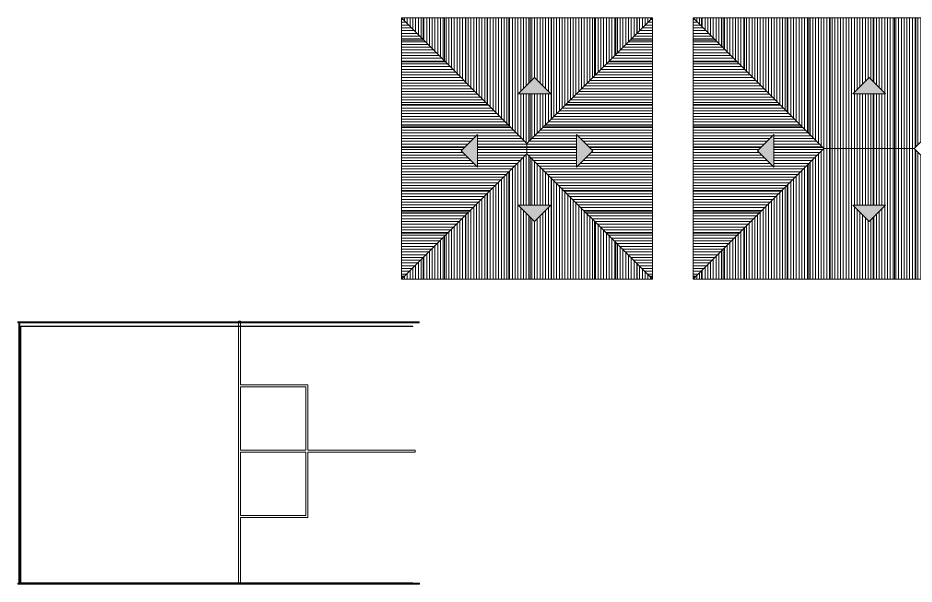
# Model space of a CAD drawing. Header units: inches. Extents: x 22 to 382261, y 22 to 371281.
# Drawn here: x 142047 to 164002, y 52508 to 66373 of the extents above; entities that cross this region are included whole.
import ezdxf

# ---------------------------------------------------------------- set-up
doc = ezdxf.new("R2010")
doc.units = ezdxf.units.IN
doc.header["$MEASUREMENT"] = 0
for name, color, linetype, lineweight in [('A-DETL-GENF', 92, 'Continuous', 9), ('A-DETL-THIN', 151, 'Continuous', 9), ('A-GLAZ-CURT', 52, 'Continuous', 9), ('A-ROOF', 132, 'Continuous', 9), ('A-ROOF-PATT', 132, 'Continuous', 9), ('Q-CASE', 31, 'Continuous', 9)]:
    doc.layers.add(name, color=color, linetype=linetype, lineweight=lineweight)
pattern_1 = [(90, (179271.16, 58474.37), (-525, 3e-14), [])]
pattern_2 = [(0, (179271.16, 58474.37), (0, 525), [])]

# ---------------------------------------------------------------- blocks, each defined once
blk = doc.blocks.new('Casework 25 - Casework 8-692442-02- FIRST FLOOR FURNITURE PLAN')
at = {"layer": 'Q-CASE'}
for p, q in [((8261, 5138), (8211, 5138)), ((8211, 5138), (8211, 5128)), ((8211, 5103), (8211, 5023)), ((8261, 5128), (8261, 5138)), ((8261, 5023), (8261, 5103)), ((2881, -1272), (2881, 5023)), ((2883, 5023), (2881, 5023)), ((2883, 5023), (12481, 5023)), ((2883, 5023), (2883, -1272)), ((12481, 5013), (2883, 5013)), ((8211, 5013), (8211, -1267)), ((8261, 3581), (8261, 5013)), ((12481, 5013), (12481, 5023)), ((9911, 3581), (8261, 3581)), ((8261, 1981), (8261, 3531)), ((8261, 3531), (9861, 3531)), ((9861, 3531), (9861, 1981)), ((9911, 1981), (9911, 3581)), ((9861, 1981), (8261, 1981)), ((12542, 1981), (9911, 1981)), ((12542, 1931), (12542, 1981)), ((8261, 381), (8261, 1931)), ((8261, 1931), (9861, 1931)), ((9861, 1931), (9861, 381)), ((9911, 381), (9911, 1931)), ((9911, 1931), (12542, 1931)), ((9861, 381), (8261, 381)), ((8261, -1267), (8261, 331)), ((8261, 331), (9911, 331)), ((9911, 331), (9911, 381)), ((2883, -1267), (12481, -1267)), ((12481, -1272), (12481, -1267))]:
    blk.add_line(p, q, dxfattribs=at)
blk = doc.blocks.new('System Panel - Glazed-V12-02- FIRST FLOOR FURNITURE PLAN')
at = {"layer": 'A-GLAZ-CURT'}
for p, q in [((-3187.5, -24.5), (3187.5, -24.5)), ((-3187.5, -24.5), (-3187.5, -49.5)), ((3187.5, -49.5), (-3187.5, -49.5)), ((3187.5, -24.5), (3187.5, -49.5))]:
    blk.add_line(p, q, dxfattribs=at)
blk = doc.blocks.new('System Panel - Glazed-836453-02- FIRST FLOOR FURNITURE PLAN')
at = {"layer": 'A-GLAZ-CURT'}
for p, q in [((-4920, 49.5), (4920, 49.5)), ((-4920, 49.5), (-4920, 24.5)), ((4920, 24.5), (-4920, 24.5)), ((4920, 49.5), (4920, 24.5))]:
    blk.add_line(p, q, dxfattribs=at)
blk = doc.blocks.new('System Panel - Glazed-836405-02- FIRST FLOOR FURNITURE PLAN')
at = {"layer": 'A-GLAZ-CURT'}
for p, q in [((-4915.25, 49.5), (4915.25, 49.5)), ((-4915.25, 49.5), (-4915.25, 24.5)), ((4915.25, 24.5), (-4915.25, 24.5)), ((4915.25, 49.5), (4915.25, 24.5))]:
    blk.add_line(p, q, dxfattribs=at)

msp = doc.modelspace()

# ---------------------------------------------------------------- hatches: boundary and pattern name
at = {"layer": 'A-DETL-GENF'}
h = msp.add_hatch(dxfattribs=at)
h.set_pattern_fill('FP_11', style=0, pattern_type=2)
h.set_pattern_definition(pattern_1)
h.paths.add_polyline_path([(154517.4, 63297.6), (157592.4, 66372.6), (151442.4, 66372.6), (154299.2, 63515.7)])
h.paths.add_polyline_path([(155099.2, 64511.7), (154299.2, 64511.7), (154699.2, 64911.7)])
h = msp.add_hatch(dxfattribs=at)
h.set_pattern_fill('FP_12', style=0, pattern_type=2)
h.set_pattern_definition(pattern_2)
h.paths.add_polyline_path([(151442.4, 59972.6), (154517.4, 63047.6), (154517.4, 63297.6), (151442.4, 66372.6), (151442.4, 63047.6)])
h.paths.add_polyline_path([(153303.2, 62715.7), (152903.2, 63115.7), (153303.2, 63515.7), (153303.2, 63047.6)])
h = msp.add_hatch(dxfattribs=at)
h.set_pattern_fill('FP_12', style=0, pattern_type=2)
h.set_pattern_definition(pattern_2)
h.paths.add_polyline_path([(157592.4, 59972.6), (157592.4, 66372.6), (154517.4, 63297.6), (154517.4, 63047.6), (156131.5, 61433.4)])
h.paths.add_polyline_path([(155731.5, 62715.7), (155731.5, 63515.7), (156131.5, 63115.7), (156063.4, 63047.6)])
h = msp.add_hatch(dxfattribs=at)
h.set_pattern_fill('FP_11', style=0, pattern_type=2)
h.set_pattern_definition(pattern_1)
h.paths.add_polyline_path([(161792.4, 63172.6), (164002.4, 63172.6), (167202.4, 66372.6), (158592.4, 66372.6), (160563.2, 64401.7)])
h.paths.add_polyline_path([(163131.5, 64511.7), (162499.2, 64511.7), (162899.2, 64911.7), (163299.2, 64511.7)])
h = msp.add_hatch(dxfattribs=at)
h.set_pattern_fill('FP_12', style=0, pattern_type=2)
h.set_pattern_definition(pattern_2)
h.paths.add_polyline_path([(158592.4, 59972.6), (161792.4, 63172.6), (158592.4, 66372.6), (158592.4, 63172.6)])
h.paths.add_polyline_path([(160563.2, 62715.7), (160163.2, 63115.7), (160563.2, 63515.7), (160563.2, 63172.6)])
for points in [[(154517.4, 64511.7), (155099.2, 64511.7), (154699.2, 64911.7), (154299.2, 64511.7)], [(163131.5, 64511.7), (163299.2, 64511.7), (162899.2, 64911.7), (162499.2, 64511.7)], [(153303.2, 62715.7), (153303.2, 63515.7), (152903.2, 63115.7), (152971.3, 63047.6)], [(155731.5, 62715.7), (156131.5, 63115.7), (155731.5, 63515.7), (155731.5, 63047.6)], [(160563.2, 62715.7), (160563.2, 63515.7), (160163.2, 63115.7)], [(154699.2, 61383.4), (155099.2, 61783.4), (154299.2, 61783.4), (154517.4, 61565.3)], [(162899.2, 61383.4), (163299.2, 61783.4), (162499.2, 61783.4)]]:
    msp.add_hatch(color=7, dxfattribs=at).paths.add_polyline_path(points)
h = msp.add_hatch(dxfattribs=at)
h.set_pattern_fill('FP_11', style=0, pattern_type=2)
h.set_pattern_definition(pattern_1)
h.paths.add_polyline_path([(155305, 59972.6), (157592.4, 59972.6), (154517.4, 63047.6), (151442.4, 59972.6), (155099.2, 59972.6)])
h.paths.add_polyline_path([(154699.2, 61383.4), (154299.2, 61783.4), (155099.2, 61783.4)])
h = msp.add_hatch(dxfattribs=at)
h.set_pattern_fill('FP_11', style=0, pattern_type=2)
h.set_pattern_definition(pattern_1)
h.paths.add_polyline_path([(163424.8, 59972.6), (167202.4, 59972.6), (164002.4, 63172.6), (161792.4, 63172.6), (158592.4, 59972.6), (163299.2, 59972.6)])
h.paths.add_polyline_path([(162899.2, 61383.4), (162499.2, 61783.4), (163299.2, 61783.4)])
at = {"layer": 'A-ROOF-PATT'}
h = msp.add_hatch(dxfattribs=at)
h.set_pattern_fill('FP_6', color=256, style=0, pattern_type=2)
h.set_pattern_definition([(270, (167371.156, 59948.43), (67.742, 4e-15), [])])
h.paths.add_polyline_path([(154517.4, 63297.6), (157592.4, 66372.6), (151442.4, 66372.6), (154299.2, 63515.7)])
h.paths.add_polyline_path([(155099.2, 64511.7), (154299.2, 64511.7), (154699.2, 64911.7)])
h = msp.add_hatch(dxfattribs=at)
h.set_pattern_fill('FP_9', color=256, style=0, pattern_type=2)
h.set_pattern_definition([(0, (164462.78, 58474.37), (0, 67.742), [])])
h.paths.add_polyline_path([(151442.4, 59972.6), (154517.4, 63047.6), (154517.4, 63297.6), (151442.4, 66372.6), (151442.4, 63047.6)])
h.paths.add_polyline_path([(153303.2, 62715.7), (152903.2, 63115.7), (153303.2, 63515.7), (153303.2, 63047.6)])
h = msp.add_hatch(dxfattribs=at)
h.set_pattern_fill('FP_7', color=256, style=0, pattern_type=2)
h.set_pattern_definition([(180, (165687.994, 58474.37), (-8e-15, -67.742), [])])
h.paths.add_polyline_path([(157592.4, 59972.6), (157592.4, 66372.6), (154517.4, 63297.6), (154517.4, 63047.6), (156131.5, 61433.4)])
h.paths.add_polyline_path([(155731.5, 62715.7), (155731.5, 63515.7), (156131.5, 63115.7), (156063.4, 63047.6)])
h = msp.add_hatch(dxfattribs=at)
h.set_pattern_fill('FP_2', color=256, style=0, pattern_type=2)
h.set_pattern_definition([(270, (179271.156, 59638.92), (67.742, 4e-15), [])])
h.paths.add_polyline_path([(161792.4, 63172.6), (164002.4, 63172.6), (166787.8, 65958), (166787, 66109.1), (166775.3, 66121.1), (166770.7, 66132.2), (166768.7, 66141.3), (166772.9, 66157.3), (166780.4, 66166.2), (166787.8, 66176.2), (166787.8, 66372.6), (158592.4, 66372.6), (160563.2, 64401.7)])
h.paths.add_polyline_path([(163131.5, 64511.7), (162499.2, 64511.7), (162899.2, 64911.7), (163299.2, 64511.7)])
h.paths.add_polyline_path([(166827.8, 65998), (167076.2, 66246.4), (167076.2, 66372.6), (166827.8, 66372.6), (166828.1, 66173.9), (166840.2, 66161.6), (166844.8, 66150.5), (166846.8, 66141.3), (166843.1, 66126.3), (166835.1, 66116.4), (166827.8, 66106.5), (166827.8, 66089.8)])
h.paths.add_polyline_path([(167170, 66340.2), (167202.4, 66372.6), (167170, 66372.6)])
h = msp.add_hatch(dxfattribs=at)
h.set_pattern_fill('FP_3', color=256, style=0, pattern_type=2)
h.set_pattern_definition([(0, (176313.11, 58474.37), (0, 67.742), [])])
h.paths.add_polyline_path([(158592.4, 59972.6), (161792.4, 63172.6), (158592.4, 66372.6), (158592.4, 63172.6)])
h.paths.add_polyline_path([(160563.2, 62715.7), (160163.2, 63115.7), (160563.2, 63515.7), (160563.2, 63172.6)])
h = msp.add_hatch(dxfattribs=at)
h.set_pattern_fill('FP_8', color=256, style=0, pattern_type=2)
h.set_pattern_definition([(90, (167371.156, 58678.567), (-67.742, 4e-15), [])])
h.paths.add_polyline_path([(155305, 59972.6), (157592.4, 59972.6), (154517.4, 63047.6), (151442.4, 59972.6), (155099.2, 59972.6)])
h.paths.add_polyline_path([(154699.2, 61383.4), (154299.2, 61783.4), (155099.2, 61783.4)])
h = msp.add_hatch(dxfattribs=at)
h.set_pattern_fill('FP_4', color=256, style=0, pattern_type=2)
h.set_pattern_definition([(90, (179271.156, 58628.42), (-67.742, 4e-15), [])])
h.paths.add_polyline_path([(163299.2, 59972.6), (167076.2, 59972.6), (167076.2, 60098.7), (164002.4, 63172.6), (161792.4, 63172.6), (158592.4, 59972.6), (162499.2, 59972.6)])
h.paths.add_polyline_path([(167202.4, 59972.6), (167170, 60004.9), (167170, 59972.6)])
h.paths.add_polyline_path([(162899.2, 61383.4), (162499.2, 61783.4), (163299.2, 61783.4)])

# ---------------------------------------------------------------- linework, layer by layer
at = {"layer": 'A-DETL-THIN'}
for p, q in [((157592.4, 66372.6), (151442.4, 66372.6)), ((151442.4, 66372.6), (154517.4, 63297.6)), ((154517.4, 63297.6), (151442.4, 66372.6)), ((151442.4, 66372.6), (151442.4, 59972.6)), ((154517.4, 63297.6), (157592.4, 66372.6)), ((157592.4, 66372.6), (154517.4, 63297.6)), ((157592.4, 59972.6), (157592.4, 66372.6)), ((167202.4, 66372.6), (158592.4, 66372.6)), ((158592.4, 66372.6), (161792.4, 63172.6)), ((158592.4, 66372.6), (158592.4, 59972.6)), ((161792.4, 63172.6), (158592.4, 66372.6)), ((164002.4, 63172.6), (167202.4, 66372.6)), ((154699.2, 64911.7), (154299.2, 64511.7)), ((155099.2, 64511.7), (154699.2, 64911.7)), ((162899.2, 64911.7), (162499.2, 64511.7)), ((163299.2, 64511.7), (162899.2, 64911.7)), ((154299.2, 64511.7), (155099.2, 64511.7)), ((162499.2, 64511.7), (163299.2, 64511.7)), ((153303.2, 63515.7), (152903.2, 63115.7)), ((153303.2, 62715.7), (153303.2, 63515.7)), ((156131.5, 63115.7), (155731.5, 63515.7)), ((155731.5, 63515.7), (155731.5, 62715.7)), ((160563.2, 63515.7), (160163.2, 63115.7)), ((160563.2, 62715.7), (160563.2, 63515.7)), ((154517.4, 63047.6), (154517.4, 63297.6)), ((154517.4, 63297.6), (154517.4, 63047.6)), ((154517.4, 63047.6), (151442.4, 59972.6)), ((151442.4, 59972.6), (154517.4, 63047.6)), ((152903.2, 63115.7), (153303.2, 62715.7)), ((157592.4, 59972.6), (154517.4, 63047.6)), ((154517.4, 63047.6), (157592.4, 59972.6)), ((155731.5, 62715.7), (156131.5, 63115.7)), ((161792.4, 63172.6), (158592.4, 59972.6)), ((158592.4, 59972.6), (161792.4, 63172.6)), ((160163.2, 63115.7), (160563.2, 62715.7)), ((161792.4, 63172.6), (164002.4, 63172.6)), ((164002.4, 63172.6), (161792.4, 63172.6)), ((167202.4, 59972.6), (164002.4, 63172.6)), ((155099.2, 61783.4), (154299.2, 61783.4)), ((154299.2, 61783.4), (154699.2, 61383.4)), ((154699.2, 61383.4), (155099.2, 61783.4)), ((163299.2, 61783.4), (162499.2, 61783.4)), ((162499.2, 61783.4), (162899.2, 61383.4)), ((162899.2, 61383.4), (163299.2, 61783.4)), ((151442.4, 59972.6), (157592.4, 59972.6)), ((158592.4, 59972.6), (167202.4, 59972.6))]:
    msp.add_line(p, q, dxfattribs=at)
at = {"layer": 'A-ROOF'}
for p, q in [((157592.4, 66372.6), (151442.4, 66372.6)), ((151442.4, 66372.6), (151442.4, 59972.6)), ((151442.4, 66372.6), (154517.4, 63297.6)), ((154517.4, 63297.6), (157592.4, 66372.6)), ((157592.4, 59972.6), (157592.4, 66372.6)), ((166787.8, 66372.6), (158592.4, 66372.6)), ((158592.4, 66372.6), (161792.4, 63172.6)), ((158592.4, 66372.6), (158592.4, 59972.6)), ((154517.4, 63297.6), (154517.4, 63047.6)), ((154517.4, 63047.6), (151442.4, 59972.6)), ((154517.4, 63047.6), (157592.4, 59972.6)), ((158592.4, 59972.6), (161792.4, 63172.6)), ((161792.4, 63172.6), (164002.4, 63172.6)), ((151442.4, 59972.6), (157592.4, 59972.6)), ((158592.4, 59972.6), (167076.2, 59972.6))]:
    msp.add_line(p, q, dxfattribs=at)

# ---------------------------------------------------------------- block references
at = {"layer": 'A-GLAZ-CURT'}
for name, p, rotation in [('System Panel - Glazed-836405-02- FIRST FLOOR FURNITURE PLAN', (146962.7, 58957.1), 180), ('System Panel - Glazed-V12-02- FIRST FLOOR FURNITURE PLAN', (142120, 55695.6), 269.9999999999999), ('System Panel - Glazed-836453-02- FIRST FLOOR FURNITURE PLAN', (146967.5, 52557.1), 180)]:
    msp.add_blockref(name, p, dxfattribs=dict(at, rotation=rotation))
at = {"layer": 'Q-CASE'}
msp.add_blockref('Casework 25 - Casework 8-692442-02- FIRST FLOOR FURNITURE PLAN', (139238.8, 53804.4), dxfattribs=at)

doc.saveas('drawing.dxf')
